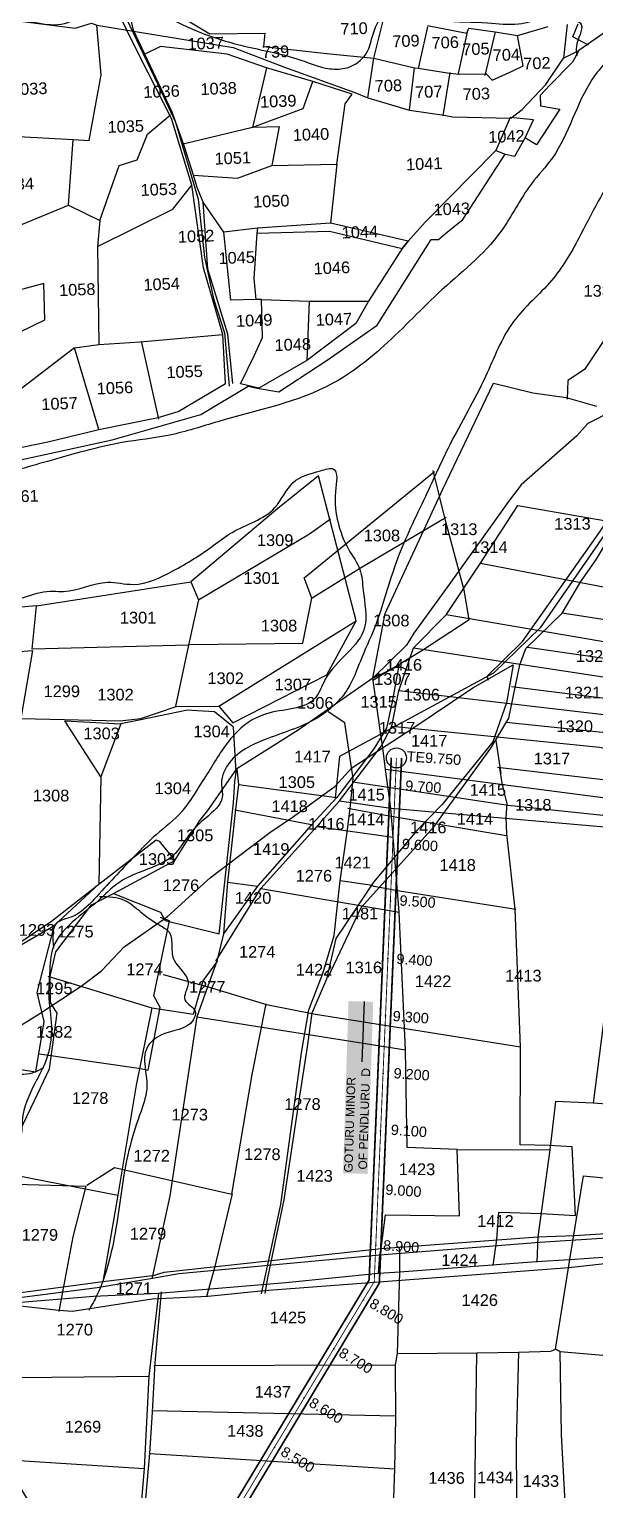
# Model space of a CAD drawing. Header units: inches. Extents: x 203261 to 228925, y 1594290 to 1605484.
# Drawn here: x 214796 to 215784, y 1599937 to 1602483 of the extents above; entities that cross this region are included whole.
import ezdxf
from ezdxf.enums import TextEntityAlignment as Align

# ---------------------------------------------------------------- set-up
doc = ezdxf.new("R2010")
doc.units = ezdxf.units.IN
doc.header["$MEASUREMENT"] = 0
doc.linetypes.add('HIDDEN2', pattern=[0.1875, 0.125, -0.0625])
for name, color, linetype in [('CANAL1', 7, 'Continuous'), ('CSMark', 72, 'Continuous'), ('DIMENSION', 7, 'Continuous'), ('PLOT NO', 7, 'Continuous'), ('PLOTS', 7, 'Continuous'), ('RE REMARKS', 7, 'Continuous'), ('ROAD', 1, 'Continuous'), ('STREAM', 4, 'Continuous'), ('STRUCTURE', 5, 'Continuous')]:
    doc.layers.add(name, color=color, linetype=linetype)
doc.styles.add('FONT1', font='Arial')
doc.styles.get("Standard").update_dxf_attribs({"font": 'arial.ttf'})
doc.dimstyles.get("Standard").update_dxf_attribs({"dimtxt": 0.18, "dimasz": 0.18, "dimexe": 0.18, "dimexo": 0.0625, "dimgap": 0.09, "dimtad": 0, "dimtih": 1, "dimtoh": 1, "dimdec": 4, "dimzin": 0, "dimdsep": 46, "dimtxsty": 'Standard', "dimcen": 0.09, "dimadec": 0, "dimazin": 0, "dimtfac": 1, "dimtdec": 4, "dimtofl": 0, "dimtmove": 0, "dimatfit": 3, "dimfxl": 1, "dimtolj": 1, "dimtzin": 0, "dimarcsym": 0})

msp = doc.modelspace()

# ---------------------------------------------------------------- linework, layer by layer
at = {"layer": 'CANAL1', "color": 200, "linetype": 'ByBlock', "ltscale": 40, "const_width": 3}
for points in [[(211483.6, 1598779.7), (211737.8, 1598845), (211874.2, 1598848), (212055.8, 1598834), (212426.2, 1598795), (212622.2, 1598809), (212824.7, 1598829.9), (212967.9, 1598856.8), (213151.1, 1598912.2), (213287.4, 1599003.1), (213461.3, 1599165), (213519.3, 1599206.7), (213614.3, 1599255.7), (213706.4, 1599321.2), (214066.4, 1599293.2), (215051.7, 1599744), (215389.1, 1600303.7), (215427.7, 1601213.7)], [(211488.4, 1598762.3), (211740.2, 1598827), (211873.8, 1598830), (212054.2, 1598816), (212425.8, 1598777), (212623.8, 1598791), (212827.3, 1598812.1), (212972.1, 1598839.2), (213158.9, 1598895.8), (213298.6, 1598988.9), (213472.7, 1599151), (213528.7, 1599191.3), (213623.7, 1599240.3), (213711.6, 1599302.8), (214069.6, 1599274.8), (215064.3, 1599730), (215406.9, 1600298.3), (215445.7, 1601213)]]:
    msp.add_lwpolyline(points, dxfattribs=at)
at = {"layer": 'CANAL1', "color": 1, "linetype": 'HIDDEN2', "ltscale": 4, "const_width": 1.5}
for points in [[(211486, 1598771), (211739, 1598836), (211874, 1598839), (212055, 1598825), (212426, 1598786), (212623, 1598800), (212826, 1598821), (212970, 1598848), (213155, 1598904), (213293, 1598996), (213467, 1599158), (213524, 1599199), (213619, 1599248), (213709, 1599312), (214068, 1599284), (215058, 1599737), (215398, 1600301), (215436.7, 1601213.4)], [(211486, 1598771), (211739, 1598836), (211874, 1598839), (212055, 1598825), (212426, 1598786), (212623, 1598800), (212826, 1598821), (212970, 1598848), (213155, 1598904), (213293, 1598996), (213467, 1599158), (213524, 1599199), (213619, 1599248), (213709, 1599312), (214068, 1599284), (215058, 1599737), (215398, 1600301), (215436, 1601196)]]:
    msp.add_lwpolyline(points, dxfattribs=at)
at = {"layer": 'CSMark', "color": 3, "linetype": 'Continuous'}
msp.add_circle((215436.7, 1601213.4), 17.4, dxfattribs=at)
for p in [(215434.6, 1601163.4), (215430.4, 1601063.5), (215426.1, 1600963.6), (215421.9, 1600863.7), (215417.6, 1600763.8), (215413.4, 1600663.8), (215409.2, 1600563.9), (215404.9, 1600464), (215400.7, 1600364.1), (215379, 1600269.5), (215327.4, 1600183.8), (215275.7, 1600098.2), (215224.1, 1600012.5)]:
    msp.add_point(p, dxfattribs=at)
at = {"layer": 'PLOTS'}
for points in [[(215151.5, 1601865.9), (215142.6, 1601951.8), (215113.1, 1602048.2), (215107.8, 1602064.7), (215099.7, 1602181.6), (215089.2, 1602207.1), (215082.9, 1602228.5), (215066.1, 1602281.5), (215045.7, 1602338.7), (214997.7, 1602439.6), (214978.3, 1602481.5), (214958.7, 1602567.5), (214924.9, 1602628.4), (214854.8, 1602735.1), (214838.4, 1602774.3), (214822.5, 1602812.4), (214813.8, 1602850.8), (214805, 1602926.2), (214804.6, 1602993.1)], [(214781.5, 1602142.4), (214864.6, 1602176.2), (214919.4, 1602149.9), (214915.2, 1602104.4), (214917.7, 1601933.7), (214989.9, 1601938.4), (215133.9, 1601951.2), (215100.4, 1602067.1), (215080.1, 1602211), (215044.7, 1602327.6), (214989.4, 1602435.4), (214965.7, 1602482.4), (214916.7, 1602584.7)], [(214958.7, 1602567.5), (215111.5, 1602474.9), (215207.1, 1602476.1), (215205, 1602452.9), (215315.2, 1602440.7), (215397.2, 1602432.3), (215468.4, 1602415.8), (215474.6, 1602415.3), (215529.1, 1602406.6), (215545.9, 1602404.9), (215592.9, 1602405.5), (215603.9, 1602394.3), (215638.4, 1602409.9), (215657.9, 1602419), (215647.8, 1602472.2)], [(214473.3, 1602284.4), (214524.1, 1602356.7), (214617.8, 1602389.5), (214627.3, 1602394.7), (214671, 1602431.3), (214700.6, 1602485), (214722.3, 1602482.9), (214734.4, 1602502.7), (214876.3, 1602485.1), (214904.7, 1602493.6), (214914.4, 1602490.1), (215152, 1602451.3), (215241.6, 1602416.7), (215363.9, 1602372.9), (215386.8, 1602363.6), (215459.4, 1602341.7), (215520.1, 1602333.1), (215534.6, 1602330.3), (215636.4, 1602328.2), (215656.2, 1602343), (215697.5, 1602386.8), (215728.1, 1602432.7)], [(214864.6, 1602176.2), (214873, 1602290.8), (214901.1, 1602289.1), (214922, 1602403.6), (214914.4, 1602490.1)], [(215386.8, 1602363.6), (215397.2, 1602432.3), (215417, 1602511.5)], [(215490.9, 1602489.7), (215559.3, 1602476.1), (215563, 1602485.1), (215608.9, 1602478.3), (215647.8, 1602472.2), (215701.1, 1602487.8)], [(215831.1, 1602498.9), (215755, 1602446), (215743.9, 1602425.3), (215704.4, 1602385.7), (215687.3, 1602367.3), (215688, 1602349.5), (215721.4, 1602343.9), (215681.2, 1602281.7), (215661.7, 1602292.9)], [(215734.4, 1602491.5), (215728.1, 1602432.7), (215755, 1602446)], [(215771.9, 1602455.1), (215744.3, 1602469.5), (215753.8, 1602492.2)], [(215475.4, 1602414.4), (215491.3, 1602487.3)], [(215545, 1602406), (215561.1, 1602480.6)], [(215608.9, 1602478.3), (215591, 1602402.5)], [(215082.9, 1602228.5), (215159.8, 1602223.5), (215219.5, 1602245.8), (215333, 1602247.8), (215347.1, 1602352.9), (215359.4, 1602369.7), (215290.7, 1602391.8), (215210, 1602416), (215141.5, 1602439.3), (215025.3, 1602452.8), (214997.7, 1602439.6)], [(215210, 1602416), (215185.9, 1602311.5), (215064.9, 1602282.9)], [(215459.4, 1602341.7), (215468.4, 1602415.8)], [(215184.4, 1602312), (215274.2, 1602345.1), (215290.7, 1602391.8)], [(215530, 1602407.4), (215517.6, 1602332.3)], [(214556.3, 1601690.5), (214780.9, 1601733), (214940.9, 1601767.8), (215095.6, 1601811.9), (215178.1, 1601860.9), (215193.9, 1601857.8), (215231.4, 1601851), (215315.7, 1601906.3), (215403.1, 1601967.1), (215497, 1602116.9), (215509.8, 1602116.9), (215522.3, 1602126.9), (215552.7, 1602151.6), (215626.5, 1602265.4), (215643.2, 1602261.9), (215661, 1602293.6), (215675.9, 1602325.2), (215634.8, 1602329), (215609.8, 1602271.8), (215626.5, 1602265.4)], [(214919.4, 1602149.9), (214953.1, 1602245.5), (214984.7, 1602255.7), (215002.7, 1602300.1), (215042.8, 1602333.8)], [(215187.5, 1602312.1), (215232.5, 1602313.6), (215219.5, 1602245.8)], [(214692, 1602300.6), (214873, 1602290.8)], [(215609.8, 1602271.8), (215486.7, 1602146.7), (215456.9, 1602113.6), (215446.5, 1602101), (215387.8, 1602009.2), (215365.9, 1601970.5), (215280.3, 1601905.6), (215197, 1601857.4), (215164.5, 1601865.3), (215188.6, 1601914), (215202.9, 1601945.9), (215201.2, 1602012.3), (215191.8, 1602012.2), (215147.7, 1602011.1), (215135.9, 1602129.3), (215099.7, 1602181.6)], [(215333, 1602247.8), (215321.5, 1602145.3), (215194.3, 1602136.4), (215135.9, 1602129.3)], [(214915.2, 1602104.4), (215046.9, 1602169.2), (215080.1, 1602211)], [(215937.3, 1602186.5), (215912.4, 1602193.5), (215898.1, 1602135.2), (215954.3, 1602124.1), (215944.3, 1602039.2), (215808.8, 1601956.6), (215764.8, 1601890.4), (215735.5, 1601870.9), (215734.3, 1601838.4)], [(215194.3, 1602136.4), (215193.5, 1602127.9), (215188.3, 1602048.9), (215191.8, 1602012.2)], [(215193.5, 1602127.9), (215320, 1602131), (215446.5, 1602101), (215456.9, 1602113.6), (215321.5, 1602145.3)], [(214681.5, 1601822.1), (214731.1, 1601932), (214823.7, 1601976.5), (214822.1, 1602040.1), (214776.7, 1602027.8), (214750.1, 1602102.6)], [(215201.2, 1602012.3), (215284.7, 1602008.9), (215387.8, 1602009.2)], [(215284.7, 1602008.9), (215280.3, 1601905.6)], [(215597.3, 1601348.2), (215595, 1601356.1), (215656.7, 1601416), (215791.4, 1601607.4), (215845.4, 1601687.9), (215968.2, 1601813), (215988.6, 1601829.7), (216147.2, 1601893.9), (216242.2, 1601939.3), (216341, 1602010.6)], [(214556.8, 1601708.5), (214828.9, 1601764), (214917.5, 1601785.4), (215021.3, 1601806.6), (215056.1, 1601816.8), (215138.4, 1601865.8), (215133.9, 1601951.2)], [(214917.5, 1601785.4), (214875.1, 1601927.8), (214917.7, 1601933.7)], [(214992.4, 1601937.2), (215021.8, 1601803.5)], [(215121.9, 1600859.3), (215200.4, 1600985.7), (215297.9, 1601093.7), (215337.7, 1601138.4), (215410.4, 1601234.3), (215428.5, 1601268.5), (215440.9, 1601330.1), (215466.4, 1601405), (215523.4, 1601462.6), (215583.4, 1601552.5), (215648.2, 1601653.1), (215909.6, 1601607.7), (215919.2, 1601625.6), (215935.2, 1601622.1), (215948.2, 1601678.4), (215972.8, 1601677.2), (215986.5, 1601817.1), (215943.4, 1601825.5), (215942.2, 1601875.7), (216080.1, 1601931.1), (216158.2, 1601903.9)], [(214875.1, 1601927.8), (214767.6, 1601845.3), (214681.5, 1601822.1), (214604.2, 1601816.5), (214559.7, 1601836.2)], [(215405.2, 1600315.5), (215407.9, 1600347.7), (215410, 1600358.7), (215417.4, 1600417.2), (215546.9, 1600415.3), (215542.9, 1600531.4), (215455.4, 1600534.6), (215452.5, 1600704.9), (215441.6, 1600944.4), (215430.8, 1601075.1), (215427, 1601125.9), (215417.6, 1601193.4), (215412.4, 1601235.7), (215410.7, 1601245.4), (215395.4, 1601352.2), (215417.2, 1601465.2), (215517.8, 1601681.4), (215606, 1601866.1), (215674.8, 1601849.4), (215732.9, 1601841.3), (215785.5, 1601826.4)], [(215856.6, 1601839.7), (215770.7, 1601796.1), (215751.2, 1601774.6), (215654.5, 1601689.4), (215632.3, 1601660.3), (215528.5, 1601515.3), (215467.2, 1601430.9), (215454, 1601410.1), (215395.4, 1601352.2), (215265.1, 1601262), (215158.5, 1601194.4)], [(214781.6, 1601282.3), (214857.9, 1601280.2), (214954.4, 1601277.9), (214990.8, 1601281.9), (215052.6, 1601303.2), (215126.9, 1601303.6), (215151.5, 1601274.6), (215315.6, 1601357.9), (215366.2, 1601452.1), (215321.3, 1601626.6), (215300.9, 1601704.8), (215229.9, 1601647.8), (215078.1, 1601519.9), (215091.4, 1601488.7), (215284.9, 1601603.6), (215321.6, 1601630.1)], [(215076.2, 1601411.1), (215273.4, 1601413.1), (215289.4, 1601491.6), (215275.9, 1601526.9), (215503.3, 1601712.5)], [(215395.3, 1601349.1), (215480.9, 1601400.7), (215563.5, 1601454.6), (215554.7, 1601505.5), (215522.3, 1601627.3), (215501, 1601714)], [(215360.9, 1601171.7), (215631.5, 1601131.3), (215879.3, 1601105), (216077.7, 1601091.2), (216098.2, 1601145.8), (216132.3, 1601206.1), (216152.1, 1601201.7), (216175.6, 1601270.5), (216199.8, 1601332.8), (216251.5, 1601374.6), (216092.2, 1601408.4), (215725.7, 1601465.5), (215758.4, 1601520.8), (215785.8, 1601559.4), (215827.1, 1601629.3), (215845.1, 1601658.3), (215937.2, 1601638.7), (216091.2, 1601614.6)], [(215289.5, 1601492.4), (215374.1, 1601544.7), (215523.7, 1601633)], [(215583.4, 1601552.5), (216084.1, 1601456.3)], [(215074.1, 1601410.1), (214801.3, 1601402.9), (214809.2, 1601478.2), (215078.1, 1601519.9)], [(214809.2, 1601478.2), (214782, 1601475.8), (214643.2, 1601388.2), (214586.2, 1601353.9), (214471.5, 1601267.5), (214471.3, 1601189.5)], [(215091.4, 1601488.7), (215074.1, 1601410.1), (215051.4, 1601303.7)], [(215126.9, 1601303.6), (215366.2, 1601452.1)], [(215317.5, 1600831.3), (215375.4, 1600953), (215502.3, 1601094.1), (215601.2, 1601230.4), (215632.8, 1601282.7), (215651.8, 1601375.8), (215662.2, 1601403.8), (215727.6, 1601467.5)], [(216049.8, 1601370.5), (215811.6, 1601413.3), (215523.4, 1601462.6)], [(214643.2, 1601388.2), (214802.3, 1601400.3), (214781.6, 1601282.3)], [(215466.4, 1601405), (215990.8, 1601325.3), (215996.4, 1601325.4)], [(215665.2, 1601406.4), (216033.1, 1601353.4), (216199.4, 1601331.1)], [(214730.1, 1600715.9), (214815, 1600768.1), (214887.2, 1600815.5), (214922.4, 1600842.5), (214962.1, 1600884.5), (215037.1, 1600936.7), (215112.5, 1601004.8), (215215.7, 1601083.7), (215257.4, 1601111.5), (215330.1, 1601164), (215358.7, 1601196), (215465.2, 1601265.2), (215570.1, 1601335.5), (215640, 1601375.4), (215628.6, 1601309.4), (215604.7, 1601241.4), (215516.4, 1601132.2), (215472.1, 1601087), (215397, 1600997.1), (215346.9, 1600922.2), (215330.8, 1600898.8), (215314.8, 1600828), (215289.1, 1600768.4), (215281, 1600709.9), (215266.5, 1600616.7), (215240.6, 1600443.6), (215211.7, 1600307.6), (215207.4, 1600280.4)], [(215441, 1601374.5), (215429.4, 1601311.1), (215419.5, 1601265.3), (215397.4, 1601229.1), (215332.8, 1601144.4), (215288.8, 1601096.7), (215194.2, 1600990.2), (215134.9, 1600907)], [(215395.4, 1601352.2), (215441, 1601374.5), (215453.7, 1601367.6)], [(215977, 1601267.5), (215440.9, 1601330.1)], [(216175, 1601270), (215980.9, 1601294), (215637.3, 1601337)], [(214943.6, 1600977.3), (215025.3, 1600944.9), (215033.2, 1600930.1), (215127.6, 1600907.1), (215152.3, 1601135), (215155, 1601171.7), (215157, 1601188.5), (215152.4, 1601267.1), (215119.5, 1601293.5), (215089.1, 1601295.5), (215072.4, 1601296.4), (214987.9, 1601279.1), (214956.3, 1601272.6), (214921.2, 1601180.4), (214858.3, 1601278.2), (214956.3, 1601272.6)], [(215644.8, 1600949.4), (215438.3, 1600981.7), (215397.8, 1600989.3), (215390.8, 1600991.9), (215338.8, 1600999.1), (215351, 1601084), (215356.3, 1601125), (215361.2, 1601177.7), (215346.5, 1601274.8), (215317.6, 1601293.8)], [(215428.5, 1601268.5), (215790.8, 1601232.4), (215931.6, 1601202.3)], [(215628.2, 1601275.4), (215969.4, 1601240.4), (216134.9, 1601205.2)], [(215610.3, 1601243.8), (215619, 1601186)], [(214772.1, 1600881.9), (214839, 1600920.6), (214917.5, 1600993.4), (215017.7, 1601070.9), (215023, 1601068.2), (215050.2, 1601034.8), (215094, 1601104.1), (215108, 1601121.6), (215158.5, 1601194.4), (215161.3, 1601166.8), (215156.3, 1601123.7), (215142.4, 1600997), (215134.9, 1600907), (215123.4, 1600859.3), (215088.8, 1600762.5), (215041.4, 1600450.7), (215011.3, 1600311.3), (215031.7, 1600317.2), (215410, 1600358.7), (215442.3, 1600361)], [(215895.1, 1601131.1), (215417.6, 1601193.4)], [(215605.5, 1600328.8), (215611.6, 1600374.4), (215615.3, 1600422.1), (215689.4, 1600419.6), (215748.7, 1600416), (215743, 1600535.8), (215702.8, 1600537.9), (215652.7, 1600539.2), (215653.2, 1600710.1), (215643.9, 1600950), (215629.1, 1601081.1), (215628, 1601109.6), (215629.9, 1601133.1), (215621.1, 1601169.4), (215617.2, 1601196.2)], [(215612.9, 1601197.1), (215906.5, 1601163.2), (216085.8, 1601141.9), (216101.1, 1601142.5)], [(214921.2, 1601180.4), (214917.5, 1600993.4)], [(215161.3, 1601166.8), (215332.8, 1601144.4)], [(215288.8, 1601096.7), (215154.7, 1601122.3)], [(215337.7, 1601138.4), (215427, 1601125.9), (215872.5, 1601087.2)], [(215351.7, 1601126), (215427.6, 1601111.7), (215628.9, 1601078.1)], [(215297.9, 1601093.7), (215430.8, 1601075.1)], [(214745.5, 1600491.4), (214805.4, 1600616.4), (214832, 1600671.8), (214845, 1600768.6), (214833.4, 1600787), (214833.1, 1600832.9), (214843, 1600875.6), (214904.7, 1600957.5), (214943.6, 1600977.3), (215050.2, 1601034.8)], [(214446.2, 1600670.3), (214640.1, 1600775.9), (214722.5, 1600838.3), (214766.3, 1600882.7), (214835.2, 1600928.9), (214917.5, 1600993.4)], [(215142.4, 1600997), (215194.2, 1600990.2)], [(215201.6, 1600279.5), (215235, 1600435.2), (215271.4, 1600699.5), (215283.9, 1600774.2), (215308.6, 1600837.9), (215328.3, 1600903.7), (215338.8, 1600999.1)], [(215200.4, 1600985.7), (215441.6, 1600944.4)], [(214588.4, 1600464.2), (214611.6, 1600686.4), (214614.5, 1600696.5), (214808.1, 1600666.3), (214822.5, 1600754.3), (214810, 1600804.8), (214840, 1600919.5)], [(214813.8, 1600698), (214987, 1600672.8), (215003.6, 1600669.4), (215024.8, 1600778.5), (215013.6, 1600799), (215041.2, 1600929.8), (215025, 1600935.6)], [(214829, 1600832.9), (215010.1, 1600778), (215082.8, 1600766.8), (215099.8, 1600825.1), (215125.5, 1600859.9)], [(215030, 1600835.9), (215110.2, 1600814.2), (215210, 1600783.5), (215295.6, 1600767.1), (215653.2, 1600710.1)], [(215808.3, 1600834.9), (215779.7, 1600612), (215714, 1600614.8), (215704.3, 1600530.6), (215683.4, 1600378.8), (215681.4, 1600334.6)], [(214897.1, 1600469), (214945, 1600500), (215149.6, 1600453.4), (215185.1, 1600661.9), (215209.8, 1600785)], [(215010.1, 1600778), (214982.9, 1600643.2), (214951, 1600451.5), (214924.9, 1600300.8)], [(215088.8, 1600762.5), (215452.5, 1600704.9)], [(215880.2, 1600604.1), (215779.7, 1600612)], [(215002.6, 1599561.3), (214914.5, 1599717.6), (214853.8, 1599826), (214831.8, 1599858.6), (214751.5, 1599991.1), (214666.3, 1600132.5), (214606.3, 1600249.2), (214594.8, 1600263.2), (214654.9, 1600261.5), (214715.4, 1600265), (214914.9, 1600290.6), (215011.3, 1600307), (215011.3, 1600311.3), (214924.9, 1600300.8), (214724.9, 1600274), (214655.6, 1600274.8), (214588.6, 1600274.5), (214559.1, 1600275.7), (214498.6, 1600376.1), (214481.4, 1600400.8), (214369.9, 1600604.3)], [(214765.6, 1600260.7), (214848.2, 1600251.3), (214872.1, 1600249.3), (215010.7, 1600270.9), (215107.8, 1600275.8), (215205.9, 1600285.4), (215737.3, 1600325.7), (215878.9, 1600341.3), (215940, 1600344), (215991.2, 1600347.5), (216117.8, 1600363.3), (216246.4, 1600399.6), (216250.6, 1600413.2), (216287, 1600431.4), (216454.9, 1600416.4), (216461.3, 1600429.4), (216642.8, 1600473.6), (216689, 1600486.3), (216747, 1600494.8), (216819.4, 1600526.3), (216860.9, 1600540.6), (216889, 1600540.2), (217059.7, 1600576.5)], [(215542.9, 1600531.4), (215704.3, 1600530.6)], [(214745.5, 1600491.4), (214951, 1600451.5)], [(215806.9, 1599597.8), (215767.5, 1599604.4), (215769.2, 1599680.9), (215755.7, 1599742.1), (215736.8, 1599809.7), (215724.4, 1600034.5), (215722, 1600179.2), (215713.9, 1600183.2), (215739, 1600339.4), (215762.9, 1600485.1), (216000.1, 1600461.8)], [(214710.9, 1600472.2), (214895.2, 1600467.4), (214872.3, 1600379), (214847.9, 1600249)], [(215150.2, 1600453.9), (215119.3, 1600325.2), (215105.3, 1600275.1)], [(215011.3, 1600307), (215057.1, 1600315.3), (215407.9, 1600347.7), (215686, 1600369.8), (215804.2, 1600377.4), (215983.9, 1600392.8), (216090.8, 1600425.4)], [(215518.5, 1599178.6), (215520.9, 1599189.5), (215487, 1599284.1), (215470.1, 1599370.6), (215467.3, 1599403.2), (215460.8, 1599467.5), (215476.3, 1599520.8), (215501.1, 1599651.8), (215513.6, 1599709.2), (215512.1, 1599731.5), (215516.7, 1599811.7), (215427.2, 1599824.2), (215429.8, 1599856.9), (215434.2, 1599974.7), (215435.9, 1600062.6), (215434.9, 1600156.1), (215438.6, 1600175.5), (215442.9, 1600317.9), (215442.7, 1600352.3), (215442.3, 1600361), (215683.4, 1600378.8), (215747.1, 1600381.5), (215893.2, 1600390.7)], [(214781.9, 1600264.9), (214908.6, 1600275.8), (215021.9, 1600280.9), (215243.8, 1600299.4), (215405.2, 1600315.5), (215442.9, 1600317.9), (215680.5, 1600336.1), (215739, 1600339.4), (215838.4, 1600346.6)], [(215021.9, 1600280.9), (215004.8, 1600136.1), (214996.7, 1599975.2), (214986.8, 1599858.3), (214980.6, 1599632.9), (215002.6, 1599561.3)], [(215002.6, 1599561.3), (215004.2, 1599586.1), (214989.8, 1599632.1), (214991.3, 1599725.7), (214992.2, 1599807.6), (214997.4, 1599897), (215006.7, 1600001.3), (215011.6, 1600073.5), (215015.8, 1600159.4), (215027.1, 1600283.4)], [(215438.6, 1600175.5), (215577, 1600177), (215649.5, 1600178.1), (215705.7, 1600180), (215713.9, 1600183.2), (215722, 1600179.2), (215878, 1600165.7), (215947.5, 1600159.2), (216082, 1600144.2)], [(215569.5, 1599697.3), (215572.1, 1599846.8), (215577, 1600177)], [(215649.5, 1600178.1), (215645.6, 1600019.1), (215647.2, 1599742.6)], [(215013.6, 1600154.9), (215434.9, 1600156.1)], [(214666.3, 1600132.5), (215004.8, 1600136.1)], [(215434.4, 1600066.8), (215010.2, 1600076)], [(215006.7, 1600001.3), (215434.2, 1599974.7)], [(214751.5, 1599991.1), (214996.7, 1599975.2)]]:
    msp.add_lwpolyline(points, dxfattribs=at)
at = {"layer": 'ROAD'}
for points in [[(214800.5, 1603001.9), (214804.8, 1602901.1), (214813, 1602826.9), (214846.6, 1602734.6), (214936.5, 1602583.9), (214959.7, 1602514.7), (215025.6, 1602375.7), (215051.3, 1602321), (215090.7, 1602186.8), (215102.2, 1602085.2), (215118, 1602011.6), (215137, 1601953.8), (215145.1, 1601860.8)], [(216365.6, 1602011), (216248.2, 1601930.7), (216063.1, 1601853.5), (215981.8, 1601813.9), (215888.5, 1601722.6), (215812, 1601619.8), (215687.3, 1601439.8), (215606.1, 1601361.1), (215337.2, 1601215.7), (215329.9, 1601143.8)]]:
    msp.add_lwpolyline(points, dxfattribs=at)
at = {"layer": 'STREAM'}
for points in [[(215841.7, 1602586.4), (215853.9, 1602558.4), (215863.9, 1602531.8), (215859.5, 1602485.1), (215832.2, 1602455), (215778.3, 1602396), (215708.6, 1602258.8), (215672.1, 1602213.4), (215618.7, 1602130.3), (215509.6, 1602022.9), (215409, 1601925.9), (215325.8, 1601866.1), (215125.1, 1601799.1), (215041.6, 1601775.9), (214957.7, 1601762.7), (214828, 1601729.9), (214722.8, 1601693.7), (214640.6, 1601636.1), (214563.4, 1601567.7), (214487.6, 1601459.4), (214437.4, 1601380.9), (214283.9, 1601285.4), (214266.8, 1601268.1), (214158.4, 1601285), (214083.4, 1601300.9), (213988.8, 1601308.4), (213903.3, 1601309.5), (213824, 1601319.7), (213690.1, 1601309), (213600.2, 1601307.8), (213501.9, 1601296.2), (213406.6, 1601290.3), (213351.2, 1601289.3), (213252.8, 1601278.8), (213120, 1601239.3)], [(214296.6, 1602177.5), (214391.8, 1602190.9), (214441.6, 1602266.1), (214483, 1602333.1), (214547.6, 1602379.5), (214602.6, 1602398.2), (214694.7, 1602511.4), (214765.4, 1602505.5), (214814.3, 1602493.3), (214863.9, 1602494.6), (214904.5, 1602522.5), (214935.1, 1602537.8), (215013.2, 1602516.3), (215086.9, 1602480.6), (215170.9, 1602453.7), (215263, 1602431.5), (215320.7, 1602414.2), (215350.6, 1602415.9), (215383.4, 1602439.8), (215398.3, 1602481.5), (215418.3, 1602519), (215445.3, 1602551.2), (215461.1, 1602554.3), (215484.8, 1602512.3), (215515.9, 1602498.9), (215595.8, 1602494), (215649.8, 1602492.4), (215692.9, 1602502), (215723.4, 1602503.8), (215758.9, 1602491.1), (215750.5, 1602452.8), (215751.2, 1602436.9)], [(217719.5, 1601918.2), (217647.6, 1601953.7), (217583, 1601994.1), (217500.7, 1602041.2), (217433.9, 1602102.3), (217290.8, 1602188.3), (217213.1, 1602218.8), (217148.5, 1602240.5), (217091.8, 1602266.4), (216988.8, 1602271.3), (216890.9, 1602286.3), (216784, 1602291.6), (216680.8, 1602288.2), (216590.5, 1602314.3), (216499.1, 1602330.2), (216394.2, 1602351.7), (216316.1, 1602376.1), (216228, 1602398.9), (216160.7, 1602405), (215974.9, 1602363.2), (215861, 1602282.6), (215788.6, 1602183.3), (215754.6, 1602118.7), (215707, 1602045), (215641, 1601973.8), (215592, 1601877.9), (215529, 1601757.5), (215487.3, 1601669), (215437.9, 1601558.5), (215398.4, 1601440), (215373.8, 1601382.2), (215352.1, 1601334.2), (215298.2, 1601282.8), (215206.3, 1601244.9), (215146.2, 1601206.1), (215131.6, 1601169), (215133, 1601145.1), (215104.1, 1601108.7), (215075.8, 1601080.3), (215046.9, 1601043), (214986.2, 1601013.2), (214944.6, 1600990.1), (214920.3, 1600967.8), (214877.5, 1600932.5), (214838.2, 1600883.1), (214831.9, 1600838.3), (214830.3, 1600801.5), (214835.2, 1600745.2), (214825.3, 1600685.7), (214806.7, 1600647.3), (214784.3, 1600581.9), (214782.5, 1600557.7), (214749.4, 1600492.9), (214740.2, 1600451.5), (214739.9, 1600424), (214746.2, 1600402), (214720.9, 1600377.5), (214734.6, 1600335.1), (214746.3, 1600310.7), (214754.1, 1600284.1), (214764.3, 1600263.6), (214763.8, 1600242.1)], [(213618.7, 1600118.9), (213623.3, 1600154.4), (213644.9, 1600181.2), (213658.3, 1600197.5), (213664.9, 1600214), (213675.5, 1600270.6), (213686.7, 1600312), (213705.7, 1600340.8), (213706.4, 1600354.8), (213717.1, 1600375.2), (213752, 1600377.8), (213778.8, 1600380.6), (213818.8, 1600403), (213848.7, 1600435.2), (213865.9, 1600453.4), (213903.9, 1600485.5), (213921.8, 1600517.7), (213932.2, 1600535.2), (213951.4, 1600570.6), (213981.2, 1600638.7), (214026.8, 1600683.1), (214044.4, 1600700.4), (214060.6, 1600765), (214082.4, 1600835.3), (214157, 1600863.5), (214179.2, 1600871.1), (214198.9, 1600891), (214211.2, 1600908.5), (214233, 1600961.8), (214278, 1601073.5), (214313.3, 1601111), (214339.6, 1601155.7), (214398.2, 1601192), (214444, 1601242.2), (214448.8, 1601276.4), (214498.3, 1601303.1), (214552.4, 1601344.4), (214589.4, 1601375.3), (214626.7, 1601397.5), (214659.7, 1601418.4), (214693.3, 1601452.4), (214749.1, 1601478.5), (214838.6, 1601503.8), (214856.1, 1601503.4), (214933, 1601519.4), (214977.8, 1601515.7), (215046.8, 1601539.1), (215117.1, 1601583.2), (215150, 1601606.3), (215224.7, 1601649.5), (215256.9, 1601693.3), (215304.1, 1601713.7), (215326.9, 1601716.7), (215330.6, 1601677.6), (215334.9, 1601623.3), (215353, 1601577.1), (215372.9, 1601541.9), (215378.7, 1601505), (215381.2, 1601440.8), (215312.7, 1601350.4), (215295.4, 1601318.1), (215208.1, 1601289.7), (215153.8, 1601253.8), (215109.4, 1601189.9), (215086.7, 1601154.2), (215062.9, 1601120.5), (215017.6, 1601079.5), (214979.8, 1601042.1), (214909.6, 1600967.4), (214870.4, 1600936.4), (214844.7, 1600925.8), (214838.8, 1600883.3)], [(214918.8, 1600972.1), (214963.2, 1600965.2), (214989.8, 1600945.8), (215023.1, 1600922.3), (215040.8, 1600909), (215045, 1600884.4), (215049.1, 1600860.9), (215073.3, 1600819.9), (215067.9, 1600791.7), (215085.9, 1600771.9), (215082.2, 1600756.7), (215027.2, 1600730.9), (215001.2, 1600707.3), (215001.6, 1600641.7), (214991.4, 1600598.2), (214972.2, 1600537.7), (214950.2, 1600410.9), (214937.6, 1600344.8), (214914.4, 1600277.2), (214900.4, 1600250.8)], [(214821.3, 1600673.5), (214801.4, 1600664.2), (214762, 1600664.4), (214704.8, 1600679.5), (214672.1, 1600683.8), (214643.5, 1600681.4), (214612.7, 1600679.8), (214588.7, 1600664.9)]]:
    msp.add_spline(points, degree=3, dxfattribs=at)

# ---------------------------------------------------------------- texts
at = {"layer": 'CSMark', "color": 1, "linetype": 'Continuous', "style": 'FONT1'}
for s, rotation, p in [('TE9.750', 356.1214, (215549.5, 1601209.8)), ('9.700', 356.1214, (215515, 1601161.1)), ('9.600', 356.1214, (215509.1, 1601059.6)), ('9.500', 356.1214, (215505, 1600961)), ('9.400', 356.1214, (215499.6, 1600859.4)), ('9.300', 356.1214, (215493.1, 1600759.6)), ('9.200', 356.1214, (215494.6, 1600660.1)), ('9.100', 356.1214, (215489.8, 1600561.5)), ('9.000', 356.1214, (215480.3, 1600457.3)), ('8.900', 356.1214, (215476.4, 1600360.2)), ('8.800', 328.913, (215446.4, 1600232.9)), ('8.700', 328.913, (215393, 1600147.1)), ('8.600', 328.913, (215341.1, 1600060.1)), ('8.500', 328.913, (215291.7, 1599974.7))]:
    msp.add_text(s, height=18, rotation=rotation, dxfattribs=at).set_placement(p, align=Align.MIDDLE_RIGHT)
at = {"layer": 'DIMENSION'}
for s, p in [('710', (215362.8, 1602484.2)), ('1037', (215104.1, 1602458.4)), ('709', (215453.3, 1602462.6)), ('706', (215521.8, 1602459.9)), ('739', (215225.9, 1602443.9)), ('705', (215575.3, 1602448.6)), ('704', (215628.4, 1602438.4)), ('702', (215681.7, 1602423.8)), ('1033', (214796.3, 1602379.2)), ('1038', (215126.6, 1602379.7)), ('708', (215422.7, 1602384.7)), ('1036', (215027.1, 1602374.6)), ('1039', (215230.6, 1602357.6)), ('707', (215493, 1602374)), ('703', (215576, 1602370.4)), ('1035', (214964.6, 1602313.7)), ('1040', (215287.7, 1602299.7)), ('1042', (215628.5, 1602296.3)), ('1051', (215151.3, 1602258.5)), ('1041', (215485.2, 1602248.5)), ('1034', (214773, 1602213.3)), ('1053', (215022.3, 1602203.9)), ('1050', (215218.4, 1602183.5)), ('1043', (215533.2, 1602169.8)), ('1052', (215087.4, 1602122.4)), ('1044', (215373, 1602129.7)), ('1045', (215158.1, 1602085)), ('1046', (215324.1, 1602067.2)), ('1058', (214880.1, 1602029.3)), ('1054', (215027.2, 1602038.9)), ('1049', (215188.7, 1601975.8)), ('1047', (215327.6, 1601977.6)), ('1048', (215255.9, 1601933.6)), ('1055', (215067.3, 1601886.3)), ('1056', (214945.8, 1601858.1)), ('1057', (214849.2, 1601830.8)), ('1061', (214781.1, 1601669.2))]:
    msp.add_text(s, height=20.45, rotation=2.2125, dxfattribs=at).set_placement(p, align=Align.MIDDLE_CENTER)
at = {"layer": 'PLOT NO'}
for s, p in [('1331', (215794.8, 1602027.2)), ('1309', (215225.2, 1601592.8)), ('1313', (215546.2, 1601611.9)), ('1314', (215598.8, 1601580.5)), ('1301', (214986.2, 1601457.8)), ('1308', (215232, 1601443.9)), ('1322', (215781.4, 1601391)), ('1416', (215449.6, 1601375.6)), ('1307', (215256, 1601341.2)), ('1302', (214946.8, 1601323.7)), ('1306', (215295.2, 1601309.3)), ('1315', (215405.7, 1601311.1)), ('1321', (215762.1, 1601327.2)), ('1317', (215437.8, 1601266)), ('1320', (215747.7, 1601268.6)), ('1303', (214922.6, 1601256)), ('1417', (215290.3, 1601215.7)), ('1304', (215046.7, 1601160.5)), ('1418', (215250.5, 1601129.2)), ('1415', (215384.7, 1601149.4)), ('1318', (215675.3, 1601131.6)), ('1414', (215384.2, 1601106.4)), ('1305', (215085.7, 1601078.5)), ('1419', (215218.4, 1601054.6)), ('1421', (215360.3, 1601031)), ('1276', (215061, 1600991.5)), ('1420', (215186.8, 1600969.5)), ('1293', (214809.9, 1600913.7)), ('1275', (214876.9, 1600910.8)), ('1274', (214997.4, 1600845)), ('1422', (215293, 1600844.4)), ('1316', (215379.8, 1600848.3)), ('1413', (215658.1, 1600834)), ('1277', (215106.8, 1600814.6)), ('1278', (214902.6, 1600620.8)), ('1273', (215076.3, 1600591.9)), ('1272', (215010, 1600520.3)), ('1423', (215294, 1600485.2)), ('1412', (215609.4, 1600406.6)), ('1279', (214814.9, 1600382.4)), ('1424', (215546.7, 1600338.4)), ('1271', (214978.8, 1600289.3)), ('1426', (215582, 1600268.8)), ('1425', (215247.6, 1600238.4)), ('1270', (214875.7, 1600217.3)), ('1437', (215221.2, 1600109)), ('1269', (214890.1, 1600048.1)), ('1438', (215173.2, 1600040.9)), ('1436', (215524.1, 1599958.9)), ('1434', (215609.1, 1599959.8)), ('1433', (215688.6, 1599953.6))]:
    msp.add_text(s, height=20.45, dxfattribs=at).set_placement(p, align=Align.MIDDLE_CENTER)
for s, p in [('1313', (215711.9, 1601611)), ('1308', (215379.5, 1601590.7)), ('1301', (215169.9, 1601516.6)), ('1308', (215396, 1601442.6)), ('1302', (215107.1, 1601342)), ('1307', (215398, 1601340.7)), ('1299', (214821.4, 1601319.3)), ('1306', (215449.1, 1601313.4)), ('1304', (215082.6, 1601249.3)), ('1417', (215462, 1601233.1)), ('1317', (215676.1, 1601202.1)), ('1305', (215231.2, 1601161)), ('1415', (215564.3, 1601147.4)), ('1308', (214802.7, 1601137.6)), ('1414', (215541.9, 1601097)), ('1416', (215282.7, 1601088.3)), ('1416', (215460.5, 1601082)), ('1303', (214987.5, 1601026.9)), ('1276', (215261, 1600997.9)), ('1418', (215511.7, 1601016.6)), ('1481', (215341.5, 1600932)), ('1274', (215162.1, 1600865.2)), ('1422', (215468.9, 1600814)), ('1295', (214808.3, 1600801.7)), ('1382', (214808.1, 1600725.8)), ('1278', (215241.1, 1600600.1)), ('1278', (215171.2, 1600512.7)), ('1423', (215440.9, 1600486.5)), ('1279', (214971.8, 1600374.3))]:
    msp.add_text(s, height=20.45, dxfattribs=at).set_placement(p)
at = {"layer": 'STRUCTURE', "color": 5, "insert": (215345.1, 1600491.4), "char_height": 15, "width": 296.897, "attachment_point": 1, "rotation": 88.1628, "bg_fill": 1, "box_fill_scale": 1.1, "bg_fill_color": 7, "bg_fill_true_color": 16777215, "bg_fill_transparency": 0}
msp.add_mtext('{\\f@Arial Unicode MS|b0|i0|c0|p34;\\C1;GOTURU MINOR \\P OF PENDLURU  D\\Ftxt|c0; }', dxfattribs=at)

# ---------------------------------------------------------------- leaders
at = {"layer": 'RE REMARKS', "color": 1}
msp.add_leader([(215380.3, 1600788.9), (215376.1, 1600683.9)], dimstyle='Standard', override={"dimasz": 50}, dxfattribs=at)

doc.saveas('drawing.dxf')
